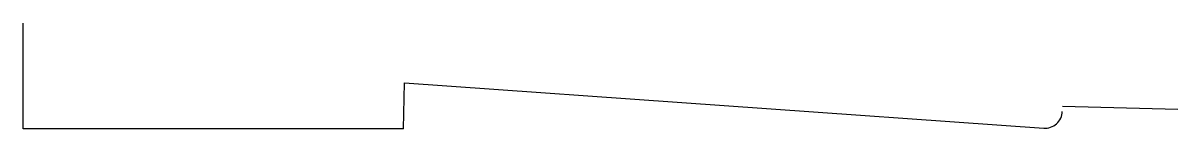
# Model space of a CAD drawing. Header units: millimetres. Extents: x 0 to 20, y 3.7 to 5.5.
import ezdxf

# ---------------------------------------------------------------- set-up
doc = ezdxf.new("R2010")
doc.units = ezdxf.units.MM
doc.layers.get('0').update_dxf_attribs({"linetype": 'CONTINUOUS', "lineweight": 25})

msp = doc.modelspace()

# ---------------------------------------------------------------- linework, layer by layer
for p, q in [((0, 3.664), (0, 5.5)), ((6.586, 3.664), (6.608, 4.463)), ((6.608, 4.463), (17.677, 3.677)), ((20, 4), (18.001, 4.054)), ((6.586, 3.664), (0, 3.664))]:
    msp.add_line(p, q)
msp.add_arc((17.698, 3.976), 0.3, 265.9345, 358.4458)

doc.saveas('drawing.dxf')
